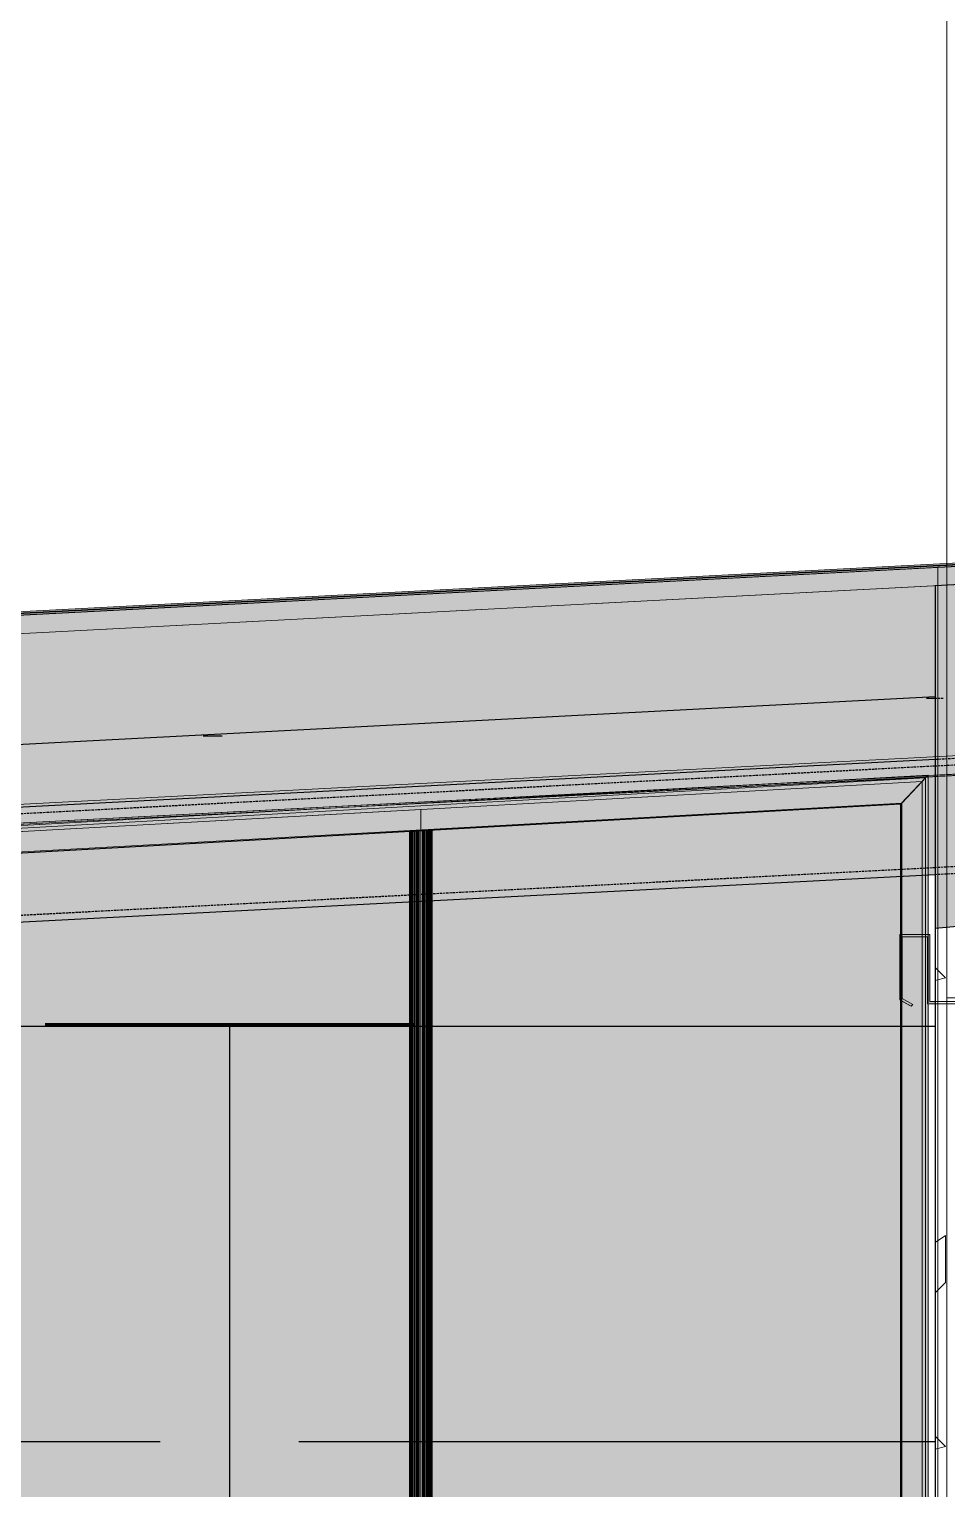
# Model space of a CAD drawing. Header units: millimetres. Extents: x 632 to 645312, y -3890 to 22200.
# Drawn here: x 600173 to 602163, y 14641 to 17806 of the extents above; entities that cross this region are included whole.
import ezdxf

# ---------------------------------------------------------------- set-up
doc = ezdxf.new("R2010")
doc.units = ezdxf.units.MM
doc.linetypes.add('Dash', pattern=[7, 5, -2])
for name, color, linetype, lineweight in [('A-200-H_WALL', 111, 'Continuous', 13), ('A-200-M_WALL_EXT', 113, 'Continuous', 13), ('A-200-M_WALL_PAT', 111, 'Continuous', 13), ('A-214-M_CURT_WALL', 52, 'Continuous', 13), ('A-215-M_CURT_PANEL', 51, 'Continuous', 13), ('A-270-M_ROOF', 132, 'Continuous', 13), ('S-280-M_STRUCT_FRAME', 12, 'Continuous', 13), ('Z-030-M_GRID', 191, 'Continuous', 13), ('Z-060-M_DETAIL', 92, 'Continuous', 25)]:
    doc.layers.add(name, color=color, linetype=linetype, lineweight=lineweight)

# ---------------------------------------------------------------- blocks, each defined once
blk = doc.blocks.new('Roof Gutters3 - Roof Gutters-1885272-S6_501-SECTION C1')
at = {"layer": 'A-270-M_ROOF', "lineweight": 5, "transparency": 33554432}
for points in [[(4306891.2, 16340.9), (4327368.8, 17410), (4327368.6, 17414.3), (4306890.9, 16345.2)], [(4306891.4, 16337), (4327369, 17406.1), (4327368.8, 17411.3), (4306891.1, 16342.2)], [(4306913, 15922.9), (4312657.3, 16222.8), (4312657.3, 16598.9), (4327371.1, 17367.1), (4327368.8, 17410), (4306891.2, 16340.9), (4306901.1, 16151.6)]]:
    blk.add_hatch(color=253, dxfattribs=at).paths.add_polyline_path(points)
at = {"layer": 'A-270-M_ROOF', "color": 53, "lineweight": 5}
for p, q in [((4327041.1, 17397.2), (4306890.9, 16345.2)), ((4327041.2, 17394.2), (4306891.1, 16342.2)), ((4327071.1, 17394.5), (4306891.2, 16340.9)), ((4327071.3, 17391.5), (4306891.3, 16338)), ((4327039.7, 17388.9), (4312662.6, 16638.3)), ((4327038.7, 17388.8), (4312662.6, 16638.3)), ((4312662.6, 16638.3), (4306891.4, 16337)), ((4312662.6, 16638.3), (4306891.4, 16337)), ((4319877.9, 16565.3), (4306914.8, 15888.5)), ((4319794.5, 16558), (4306914.9, 15885.5)), ((4312663.4, 16188.3), (4318457.8, 16490.9)), ((4318372.7, 16483.4), (4312663.4, 16185.3)), ((4312641.9, 16184.2), (4311541.9, 16126.8)), ((4312259, 16167.2), (4312640.6, 16187.1)), ((4312641.9, 16187.2), (4312662.6, 16188.3)), ((4312662.6, 16185.3), (4312641.9, 16184.2)), ((4307924.8, 15940.9), (4312259, 16167.2)), ((4311386, 16118.6), (4307924.8, 15937.9)), ((4311541.9, 16126.8), (4311386, 16118.6))]:
    blk.add_line(p, q, dxfattribs=at)
blk = doc.blocks.new('Rectangular Mullion - Frame_Framed Facade_Danpal_DPANMF BT1-3271043-S6_501-SECTION C1')
at = {"layer": 'A-214-M_CURT_WALL', "lineweight": 5, "transparency": 33554432}
for points in [[(4312628.6, 11656.1), (4312628.6, 15970.9), (4312581.9, 15968.5), (4312581.9, 11700.4)], [(4312636.4, 11648.7), (4312636.4, 15971.4), (4312583, 15968.6), (4312583, 11699.4)], [(4312641.9, 11643.5), (4312641.9, 15971.6), (4312636.4, 15971.4), (4312636.4, 11648.7)]]:
    blk.add_hatch(color=10, dxfattribs=at).paths.add_polyline_path(points)
at = {"layer": 'A-214-M_CURT_WALL', "color": 53, "lineweight": 5}
for p, q in [((4312583, 16126.3), (4312628.6, 16174.5)), ((4312628.6, 16174.5), (4312583, 16126.3)), ((4312628.6, 16174.5), (4312583, 16126.3)), ((4312584.5, 16127.8), (4312628.6, 16174.5)), ((4312628.6, 16174.5), (4312636.4, 16182.7)), ((4312636.4, 16182.7), (4312628.6, 16174.5)), ((4312628.6, 15842.4), (4312628.6, 16174.5)), ((4312628.6, 15842.4), (4312628.6, 16174.5)), ((4312636.4, 16182.7), (4312636.4, 15842.4)), ((4312636.4, 15842.4), (4312636.4, 16182.7)), ((4312641.9, 16188.5), (4312637.9, 16184.3)), ((4312637.9, 16184.3), (4312641.9, 16188.5)), ((4312641.9, 16184.5), (4312641.9, 16188.5)), ((4312641.9, 16184.5), (4312641.9, 16188.5)), ((4312641.9, 15842.2), (4312641.9, 16184.5)), ((4312641.9, 15842.2), (4312641.9, 16184.5)), ((4312581.9, 15842.4), (4312581.9, 16125.1)), ((4312581.9, 15842.4), (4312581.9, 16125.1)), ((4312583, 16126.3), (4312584.5, 16127.8)), ((4312583, 15842.4), (4312583, 16126.3)), ((4312583, 15842.4), (4312583, 16126.3)), ((4312584.5, 15842.4), (4312584.5, 16127.8)), ((4312584.5, 15842.4), (4312584.5, 16127.8)), ((4312581.9, 15702.4), (4312581.9, 15840.7)), ((4312581.9, 15702.4), (4312581.9, 15840.7)), ((4312583, 15699.7), (4312583, 15842.4)), ((4312583, 15699.7), (4312583, 15842.4)), ((4312584.5, 15698.9), (4312584.5, 15842.4)), ((4312584.5, 15698.9), (4312584.5, 15842.4)), ((4312628.6, 15837.4), (4312628.6, 15841.1)), ((4312628.6, 15837.4), (4312628.6, 15841.1)), ((4312628.6, 11656.1), (4312628.6, 15837.4)), ((4312628.6, 11656.1), (4312628.6, 15837.4)), ((4312636.4, 15841.7), (4312636.4, 15837.4)), ((4312636.4, 15837.4), (4312636.4, 15841.7)), ((4312636.4, 15837.4), (4312636.4, 11648.7)), ((4312636.4, 11648.7), (4312636.4, 15837.4)), ((4312641.9, 15694.2), (4312641.9, 15842.2)), ((4312641.9, 15694.2), (4312641.9, 15842.2)), ((4312581.9, 11700.4), (4312581.9, 15700.4)), ((4312581.9, 11700.4), (4312581.9, 15700.4)), ((4312583, 11699.4), (4312583, 15699.7)), ((4312583, 11699.4), (4312583, 15699.7)), ((4312584.5, 11698), (4312584.5, 15698.9)), ((4312584.5, 11698), (4312584.5, 15698.9)), ((4312641.9, 11643.5), (4312641.9, 15692.5)), ((4312641.9, 11643.5), (4312641.9, 15692.5))]:
    blk.add_line(p, q, dxfattribs=at)
blk = doc.blocks.new('Rectangular Mullion - Mullion_FramedFacade_Danpal_DPAEC50-3271028-S6_501-SECTION C1')
at = {"layer": 'A-214-M_CURT_WALL', "lineweight": 5, "transparency": 33554432}
for points in [[(4311518.6, 11645.3), (4311523.7, 11645.6), (4311523.7, 15913.3), (4311518.6, 15913), (4311518.6, 11756.2)], [(4311521.6, 11645.5), (4311527.9, 11645.8), (4311527.9, 15913.5), (4311521.6, 15913.1), (4311521.6, 11756.2)], [(4311529.7, 11645.9), (4311533.3, 11646.1), (4311533.3, 15913.8), (4311529.7, 15913.6), (4311529.7, 11756.2)], [(4311532.4, 11646), (4311538.4, 11646.3), (4311538.4, 15914), (4311532.4, 15913.7), (4311532.4, 11756.2)], [(4311538.4, 11646.3), (4311545.4, 11646.7), (4311545.3, 15914.4), (4311538.4, 15914), (4311538.4, 11756.2)], [(4311545.4, 11646.7), (4311551.4, 11647), (4311549.7, 15914.6), (4311545.4, 15914.4), (4311545.4, 11756.2)], [(4311550.5, 11647), (4311554.1, 11647.1), (4311554.1, 15914.8), (4311550.5, 15914.7), (4311550.5, 11756.2)], [(4311556, 11647.2), (4311562.2, 11647.6), (4311562.2, 15915.3), (4311556, 15914.9), (4311556, 11756.2)], [(4311560.1, 11647.4), (4311565.2, 11647.7), (4311565.2, 15915.4), (4311560.1, 15915.2), (4311560.1, 11756.2)]]:
    blk.add_hatch(color=10, dxfattribs=at).paths.add_polyline_path(points)
at = {"layer": 'A-214-M_CURT_WALL', "color": 53, "lineweight": 5}
for p, q in [((4311517.6, 16065.9), (4311517.6, 11645.2)), ((4311517.6, 11645.2), (4311517.6, 16065.9)), ((4311517.6, 16065.9), (4311517.6, 11645.2)), ((4311523.7, 16066.2), (4311518.6, 16065.9)), ((4311518.6, 16065.9), (4311518.6, 11645.3)), ((4311521.6, 16066.1), (4311520.1, 16066)), ((4311520.1, 16066), (4311520.1, 11645.4)), ((4311520.1, 16066), (4311520.1, 11645.4)), ((4311521.2, 16066.1), (4311523.7, 16066.2)), ((4311521.2, 16066.1), (4311521.2, 11645.4)), ((4311521.6, 16066.1), (4311521.6, 11645.5)), ((4311521.6, 16066.1), (4311521.6, 11645.5)), ((4311523.7, 16066.2), (4311527.9, 16066.4)), ((4311527.9, 16066.4), (4311523.7, 16066.2)), ((4311523.7, 16066.2), (4311523.7, 11645.6)), ((4311525.1, 16066.3), (4311525.1, 11645.6)), ((4311525.4, 11645.6), (4311525.4, 16066.3)), ((4311527.9, 16066.4), (4311527.9, 11645.8)), ((4311528.6, 16066.5), (4311528.6, 11645.8)), ((4311529.7, 16066.5), (4311532.4, 16066.7)), ((4311533.3, 16066.7), (4311529.7, 16066.5)), ((4311529.7, 16066.5), (4311529.7, 11645.9)), ((4311534.1, 16066.8), (4311532.4, 16066.7)), ((4311532.4, 16066.7), (4311532.4, 11646)), ((4311533.3, 16066.7), (4311533.3, 11646.1)), ((4311533.6, 16066.8), (4311535.8, 16066.9)), ((4311535.8, 16066.9), (4311533.6, 16066.8)), ((4311533.6, 16066.8), (4311533.6, 11646.1)), ((4311533.6, 16066.8), (4311533.6, 11646.1)), ((4311536.1, 16066.9), (4311534.1, 16066.8)), ((4311534.1, 16066.8), (4311534.1, 11646.1)), ((4311535.8, 16066.9), (4311535.8, 11646.2)), ((4311536.1, 16066.9), (4311536.1, 11646.2)), ((4311538.4, 16067), (4311545.2, 16067.4)), ((4311545.2, 16067.4), (4311538.4, 16067)), ((4311538.4, 16067), (4311538.4, 11646.3)), ((4311545.4, 16067.4), (4311545.2, 16067.4)), ((4311545.4, 16067.4), (4311545.4, 11646.7)), ((4311549.7, 16067.7), (4311547.7, 16067.5)), ((4311547.7, 16067.5), (4311547.7, 11646.8)), ((4311550.2, 16067.7), (4311548.1, 16067.6)), ((4311548.1, 16067.6), (4311550.2, 16067.7)), ((4311548.1, 16067.6), (4311548.1, 11646.8)), ((4311549.7, 16067.7), (4311549.7, 11646.9)), ((4311551.4, 16067.7), (4311549.7, 16067.7)), ((4311550.2, 16067.7), (4311550.2, 11646.9)), ((4311550.2, 16067.7), (4311550.2, 11646.9)), ((4311554.1, 16067.9), (4311550.5, 16067.7)), ((4311550.5, 16067.7), (4311550.5, 11647)), ((4311551.4, 16067.7), (4311554.1, 16067.9)), ((4311551.4, 16067.7), (4311551.4, 11647)), ((4311554.1, 16067.9), (4311554.1, 11647.1)), ((4311555.2, 16068), (4311555.2, 11647.2)), ((4311556, 16068), (4311560.1, 16068.2)), ((4311560.1, 16068.2), (4311556, 16068)), ((4311556, 16068), (4311556, 11647.2)), ((4311558.4, 16068.1), (4311558.4, 11647.4)), ((4311558.7, 16068.2), (4311558.7, 11647.4)), ((4311565.2, 16068.5), (4311560.1, 16068.2)), ((4311560.1, 16068.2), (4311562.6, 16068.4)), ((4311560.1, 16068.2), (4311560.1, 11647.4)), ((4311563.7, 16068.4), (4311562.2, 16068.4)), ((4311562.2, 16068.4), (4311562.2, 11647.6)), ((4311562.2, 16068.4), (4311562.2, 11647.6)), ((4311562.6, 16068.4), (4311562.6, 11647.6)), ((4311563.7, 16068.4), (4311563.7, 11647.6)), ((4311563.7, 16068.4), (4311563.7, 11647.6)), ((4311565.2, 16068.5), (4311565.2, 11647.7)), ((4311566.2, 11647.8), (4311566.2, 16068.6)), ((4311566.2, 16068.6), (4311566.2, 11647.8)), ((4311566.2, 16068.6), (4311566.2, 11647.8))]:
    blk.add_line(p, q, dxfattribs=at)
at = {"layer": 'A-214-M_CURT_WALL', "color": 53, "lineweight": 5, "flags": 128}
for points in [[(4311518.6, 16065.9), (4311517.9, 16065.9), (4311517.6, 16065.9)], [(4311520.1, 16066), (4311520.4, 16066), (4311521.2, 16066.1)], [(4311528.6, 16066.5), (4311528.2, 16066.5), (4311527.9, 16066.4)], [(4311529.7, 16066.5), (4311529, 16066.5), (4311528.6, 16066.5)], [(4311532.4, 16066.7), (4311532.8, 16066.7), (4311533.6, 16066.8)], [(4311534.1, 16066.8), (4311533.8, 16066.8), (4311533.3, 16066.7)], [(4311550.5, 16067.7), (4311550, 16067.7), (4311549.7, 16067.7)], [(4311550.2, 16067.7), (4311551, 16067.7), (4311551.4, 16067.7)], [(4311555.2, 16068), (4311554.8, 16067.9), (4311554.1, 16067.9)], [(4311556, 16068), (4311555.6, 16068), (4311555.2, 16068)], [(4311562.6, 16068.4), (4311563.4, 16068.4), (4311563.7, 16068.4)], [(4311566.2, 16068.6), (4311565.9, 16068.6), (4311565.2, 16068.5)]]:
    blk.add_lwpolyline(points, dxfattribs=at)
at = {"layer": 'A-214-M_CURT_WALL', "color": 53, "lineweight": 5}
for points, knots in [([(4311525.4, 16066.3), (4311525.4, 16066.3), (4311525.4, 16066.3), (4311525.4, 16066.3), (4311525.4, 16066.3), (4311525.3, 16066.3), (4311525.2, 16066.3), (4311525, 16066.3), (4311524.9, 16066.3), (4311524.7, 16066.3), (4311524.6, 16066.3), (4311524.5, 16066.3), (4311524.3, 16066.2), (4311524.2, 16066.2), (4311524, 16066.2), (4311523.8, 16066.2), (4311523.7, 16066.2)], [-0.78125, -0.78125, -0.78125, -0.78125, -0.734375, -0.6875, -0.625, -0.5625, -0.5, -0.4375, -0.375, -0.3125, -0.2578125, -0.21875, -0.15625, -0.109375, -0.0625, 0, 0, 0, 0]), ([(4311525.1, 16066.3), (4311525.2, 16066.3), (4311525.3, 16066.3), (4311525.4, 16066.3), (4311525.5, 16066.3), (4311525.4, 16066.3), (4311525.4, 16066.3)], [-1, -1, -1, -1, -0.9375, -0.890625, -0.84375, -0.78125, -0.78125, -0.78125, -0.78125]), ([(4311560.1, 16068.2), (4311560, 16068.2), (4311559.9, 16068.2), (4311559.6, 16068.2), (4311559.4, 16068.2), (4311559.2, 16068.2), (4311559.1, 16068.2), (4311558.8, 16068.2), (4311558.7, 16068.2), (4311558.5, 16068.1), (4311558.4, 16068.1), (4311558.4, 16068.1), (4311558.4, 16068.1), (4311558.4, 16068.1)], [-1, -1, -1, -1, -0.9375, -0.875, -0.8125, -0.75, -0.6875, -0.625, -0.5, -0.4375, -0.375, -0.3125, -0.25, -0.25, -0.25, -0.25]), ([(4311558.4, 16068.1), (4311558.4, 16068.1), (4311558.4, 16068.1), (4311558.5, 16068.1), (4311558.6, 16068.2), (4311558.7, 16068.2)], [-0.25, -0.25, -0.25, -0.25, -0.1875, -0.125, 0, 0, 0, 0])]:
    blk.add_open_spline(points, degree=3, knots=knots, dxfattribs=at)
blk = doc.blocks.new('Rectangular Mullion - Frame_Framed Facade_Danpal_DPANMF BT2-3271032-S6_501-SECTION C1')
at = {"layer": 'A-214-M_CURT_WALL', "color": 53, "lineweight": 5}
for p, q in [((4312641.9, 16188.5), (4311541.9, 16127.3)), ((4312641.9, 16188.5), (4311541.9, 16127.3)), ((4311542.2, 16121.8), (4312636.4, 16182.7)), ((4312636.4, 16182.7), (4311542.2, 16121.8)), ((4312628.6, 16174.5), (4311542.7, 16114)), ((4312628.6, 16174.5), (4311542.7, 16114)), ((4312583, 16126.3), (4312636.4, 16182.7)), ((4312628.6, 16174.5), (4312583, 16126.3)), ((4312583, 16126.3), (4312628.6, 16174.5)), ((4312628.6, 16174.5), (4312584.5, 16127.8)), ((4312636.4, 16182.7), (4312628.6, 16174.5)), ((4312637.9, 16184.3), (4312641.9, 16188.5)), ((4312641.9, 16188.5), (4312637.9, 16184.3)), ((4312584.5, 16127.8), (4311545.1, 16070)), ((4312584.5, 16127.8), (4311545.1, 16070)), ((4312583, 16126.3), (4311545.2, 16068.5)), ((4312583, 16126.3), (4311545.2, 16068.5)), ((4312581.9, 16125.1), (4311545.2, 16067.4)), ((4312581.9, 16125.1), (4311565.9, 16068.6)), ((4312584.5, 16127.8), (4312583, 16126.3)), ((4311554.1, 16067.9), (4311551.4, 16067.8)), ((4311560.1, 16068.2), (4311556, 16068))]:
    blk.add_line(p, q, dxfattribs=at)
blk = doc.blocks.new('Rectangular Mullion - Frame_Framed Facade_Danpal_DPANMF BT2-3247046-S6_501-SECTION C1')
at = {"layer": 'A-214-M_CURT_WALL', "color": 53, "lineweight": 5}
for p, q in [((4311461.9, 16122.9), (4310501.9, 16069.4)), ((4311396.6, 16119.2), (4310501.9, 16069.4)), ((4310502.2, 16063.9), (4311542.2, 16121.8)), ((4311542.2, 16121.8), (4310502.2, 16063.9)), ((4311541.9, 16114), (4310502.7, 16056.2)), ((4311542.6, 16114), (4310502.7, 16056.2)), ((4311541.9, 16127.3), (4311396.6, 16119.2)), ((4311541.9, 16127.3), (4311461.9, 16122.9)), ((4311545.1, 16070), (4310505.1, 16012.1)), ((4311545.1, 16070), (4310505.1, 16012.1)), ((4311545.2, 16068.5), (4310505.2, 16010.6)), ((4311545.2, 16068.5), (4310505.2, 16010.6)), ((4311545.2, 16067.4), (4310505.2, 16009.5)), ((4311517.9, 16065.9), (4310525.9, 16010.7)), ((4311527.9, 16066.4), (4311523.7, 16066.2)), ((4311532.4, 16066.7), (4311529.7, 16066.5)), ((4311545.2, 16067.4), (4311538.4, 16067)), ((4310514.1, 16010), (4310511.4, 16009.9)), ((4310520.1, 16010.4), (4310516, 16010.1))]:
    blk.add_line(p, q, dxfattribs=at)
blk = doc.blocks.new('System Panel - Danpalon - Multicell - 16mm thk - Light grey-3271044-S6_501-SECTION C1')
at = {"layer": 'A-215-M_CURT_PANEL', "lineweight": 5, "transparency": 33554432}
blk.add_hatch(color=9, dxfattribs=at).paths.add_polyline_path([(4311541.9, 11599.7), (4312628.6, 11656.1), (4312628.6, 15970.9), (4311541.9, 15914.2), (4311541.9, 11640.5)])
at = {"layer": 'A-215-M_CURT_PANEL', "color": 53, "lineweight": 5}
for p, q in [((4311542.7, 16114), (4312628.6, 16174.5)), ((4312628.6, 16174.5), (4311542.7, 16114)), ((4312628.6, 16174.5), (4312628.6, 15842.4)), ((4312628.6, 15842.4), (4312628.6, 16174.5)), ((4311541.9, 16068.3), (4311541.9, 16114)), ((4311541.9, 16114), (4311541.9, 16068.3)), ((4311541.9, 11645.4), (4311541.9, 16068.3)), ((4311541.9, 16068.3), (4311541.9, 11599.7)), ((4312628.6, 15841.1), (4312628.6, 15837.4)), ((4312628.6, 15837.4), (4312628.6, 15841.1)), ((4312628.6, 15837.4), (4312628.6, 11656.1)), ((4312628.6, 11656.1), (4312628.6, 15837.4))]:
    blk.add_line(p, q, dxfattribs=at)
blk = doc.blocks.new('System Panel - Danpalon - Multicell - 16mm thk - Light grey-3271045-S6_501-SECTION C1')
at = {"layer": 'A-215-M_CURT_PANEL', "lineweight": 5, "transparency": 33554432}
h = blk.add_hatch(color=9, dxfattribs=at)
h.paths.add_polyline_path([(4310501.9, 11545.8), (4311541.9, 11599.7), (4311541.9, 15914.2), (4310501.9, 15859.9), (4310501.9, 11640.5)])
h.paths.add_polyline_path([(4311127, 14593.7), (4311088.2, 14598.8), (4311052, 14613.8), (4311021, 14637.6), (4310997.1, 14668.7), (4310982.2, 14704.9), (4310977, 14743.7), (4310982.2, 14782.5), (4310997.1, 14818.7), (4311021, 14849.8), (4311052, 14873.6), (4311088.2, 14888.6), (4311127, 14893.7), (4311165.9, 14888.6), (4311202, 14873.6), (4311233.1, 14849.8), (4311256.9, 14818.7), (4311271.9, 14782.5), (4311277, 14743.7), (4311271.9, 14704.9), (4311256.9, 14668.7), (4311233.1, 14637.6), (4311202, 14613.8), (4311165.9, 14598.8)])
at = {"layer": 'A-215-M_CURT_PANEL', "color": 53, "lineweight": 5}
for p, q in [((4310502.7, 16056.2), (4311541.9, 16114)), ((4311541.9, 16114), (4310502.7, 16056.2)), ((4311541.9, 16114), (4311541.9, 16068.3)), ((4311541.9, 16068.3), (4311541.9, 16114)), ((4311541.9, 16068.3), (4311541.9, 11645.4)), ((4311541.9, 11599.7), (4311541.9, 16068.3))]:
    blk.add_line(p, q, dxfattribs=at)
blk = doc.blocks.new('25021-APA-ZZ-ZZ-M3-AR-000001_V3_rvt-8-S6_501-SECTION C1')
at = {"layer": 'A-200-M_WALL_EXT', "transparency": 33554432}
blk.add_hatch(color=10, dxfattribs=at).paths.add_polyline_path([(4350894.9, 16014.7), (4350894.9, 16070.8), (4332581, 17679.2), (4312662.6, 16639.3), (4312663.4, 16599.2), (4332682.3, 17644.4), (4332682.3, 17608.1), (4350893.6, 16014.8)])
at = {"layer": 'A-270-M_ROOF', "lineweight": 5, "transparency": 33554432}
for color, points in [(9, [(4306891.3, 16338), (4327368.8, 17407.1), (4327318.3, 17407.1), (4306840.7, 16338)]), (9, [(4306891.3, 16297.9), (4327369, 17367), (4327369, 17407.1), (4306891.3, 16338)]), (10, [(4306891.3, 16297.9), (4327368.8, 17367), (4327318.3, 17367), (4306840.7, 16297.9)]), (254, [(4306891.3, 15927.4), (4312657.3, 16228.4), (4312657.3, 16598.9), (4306891.3, 16297.9), (4306891.3, 16151.6)]), (253, [(4312585.5, 15704.3), (4312585.5, 15837.4), (4312585.2, 15837.4), (4312585.2, 15704.3)]), (253, [(4312645.5, 15697.4), (4312645.5, 15842.4), (4312645.2, 15842.4), (4312645.2, 15697.4)])]:
    blk.add_hatch(color=color, dxfattribs=at).paths.add_polyline_path(points)
at = {"layer": 'A-270-M_ROOF', "transparency": 33554432}
blk.add_hatch(color=253, dxfattribs=at).paths.add_polyline_path([(4312605, 15687), (4312608.7, 15690.7), (4312585.2, 15704.3), (4312585.2, 15837.4), (4312640.2, 15837.4), (4312640.2, 15692.4), (4312657.3, 15692.8), (4312657.3, 15697.4), (4312645.2, 15697.4), (4312645.2, 15842.4), (4312580.2, 15842.4), (4312580.2, 15701.4), (4312601.7, 15688.9)])
at = {"layer": 'A-200-M_WALL_EXT', "color": 53, "lineweight": 5}
for p, q in [((4327060.9, 17391), (4312662.6, 16639.3)), ((4312662.6, 16639.3), (4327036.7, 17389.7)), ((4312662.6, 16639.3), (4312662.6, 16228.7)), ((4312662.6, 16228.7), (4312662.6, 16638.3)), ((4312662.6, 16228.7), (4312662.6, 16185.6)), ((4312662.6, 16185.6), (4312662.6, 16228.7)), ((4312662.6, 16185.6), (4312662.6, 15697.4)), ((4312662.6, 15697.4), (4312662.6, 16185.6)), ((4312682.3, 15705.5), (4312682.3, 15697.4)), ((4312885.4, 15705.5), (4312682.3, 15705.5)), ((4312662.6, 15697.4), (4312662.6, 15692.9)), ((4312662.6, 15692.9), (4312662.6, 15697.4)), ((4312662.6, 15692.9), (4312662.6, 11433.7)), ((4312662.6, 11433.7), (4312662.6, 15692.9)), ((4312682.3, 15697.4), (4312682.3, 15693.3)), ((4312682.3, 15692.4), (4312682.3, 11430.1))]:
    blk.add_line(p, q, dxfattribs=at)
at = {"layer": 'A-270-M_ROOF', "color": 53, "lineweight": 5}
for p, q in [((4306891.3, 16338), (4327071.3, 17391.5)), ((4306893.4, 16298), (4327073.3, 17351.6)), ((4327073.3, 17351.6), (4306893.4, 16298)), ((4321014.3, 16664.7), (4306912.7, 15928.5)), ((4312580.2, 15842.4), (4312580.2, 15701.4)), ((4312645.2, 15842.4), (4312580.2, 15842.4)), ((4312580.2, 15842.4), (4312580.5, 15842.4)), ((4312580.5, 15701.6), (4312580.5, 15842.1)), ((4312583, 15842.4), (4312628.6, 15842.4)), ((4312585.2, 15704.3), (4312585.2, 15837.4)), ((4312585.2, 15837.4), (4312640.2, 15837.4)), ((4312585.2, 15837.4), (4312585.5, 15837.4)), ((4312628.6, 15837.4), (4312585.5, 15837.4)), ((4312585.5, 15837.4), (4312585.5, 15704.3)), ((4312628.6, 15842.4), (4312641.9, 15842.4)), ((4312640.2, 15837.4), (4312628.6, 15837.4)), ((4312640.2, 15837.4), (4312640.2, 15692.4)), ((4312640.2, 15837.4), (4312640.5, 15837.4)), ((4312640.5, 15692.8), (4312640.5, 15837.4)), ((4312641.9, 15842.4), (4312645.2, 15842.4)), ((4312645.2, 15697.4), (4312645.2, 15842.4)), ((4312645.2, 15842.4), (4312645.5, 15842.4)), ((4312645.5, 15842.4), (4312645.5, 15697.4)), ((4312580.2, 15701.4), (4312605, 15687)), ((4312580.5, 15701.4), (4312580.2, 15701.4)), ((4312602.1, 15688.9), (4312583, 15699.9)), ((4312608.7, 15690.7), (4312585.2, 15704.3)), ((4312585.2, 15704.3), (4312585.5, 15704.3)), ((4312585.5, 15704.3), (4312609, 15690.7)), ((4312605, 15687), (4312608.7, 15690.7)), ((4312605, 15687), (4312605.3, 15687)), ((4312609, 15690.7), (4312605.3, 15687)), ((4312608.7, 15690.7), (4312609, 15690.7)), ((4312640.2, 15692.4), (4312890.2, 15692.4)), ((4312640.2, 15692.4), (4312640.5, 15692.4)), ((4312662.6, 15692.4), (4312641.9, 15692.4)), ((4312885.2, 15697.4), (4312645.2, 15697.4)), ((4312645.2, 15697.4), (4312645.5, 15697.4)), ((4312645.5, 15697.4), (4312662.6, 15697.4)), ((4312664.2, 15697.4), (4312681, 15697.4)), ((4312681.1, 15692.4), (4312664.2, 15692.4)), ((4312682.3, 15697.4), (4312885.2, 15697.4))]:
    blk.add_line(p, q, dxfattribs=at)
at = {"layer": 'A-214-M_CURT_WALL', "color": 53, "lineweight": 5}
for name in ['Rectangular Mullion - Frame_Framed Facade_Danpal_DPANMF BT2-3271032-S6_501-SECTION C1', 'Rectangular Mullion - Frame_Framed Facade_Danpal_DPANMF BT1-3271043-S6_501-SECTION C1', 'Rectangular Mullion - Frame_Framed Facade_Danpal_DPANMF BT2-3247046-S6_501-SECTION C1', 'Rectangular Mullion - Mullion_FramedFacade_Danpal_DPAEC50-3271028-S6_501-SECTION C1']:
    blk.add_blockref(name, (0, 0), dxfattribs=at)
at = {"layer": 'A-215-M_CURT_PANEL', "color": 53, "lineweight": 5}
for name in ['System Panel - Danpalon - Multicell - 16mm thk - Light grey-3271044-S6_501-SECTION C1', 'System Panel - Danpalon - Multicell - 16mm thk - Light grey-3271045-S6_501-SECTION C1']:
    blk.add_blockref(name, (0, 0), dxfattribs=at)
at = {"layer": 'A-270-M_ROOF', "color": 53, "lineweight": 5}
blk.add_blockref('Roof Gutters3 - Roof Gutters-1885272-S6_501-SECTION C1', (0, 0), dxfattribs=at)
blk = doc.blocks.new('NRP_Framing-Steel-Purlin C - P946 - EC250-24-4049987-S6_501-SECTION C1')
at = {"layer": 'S-280-M_STRUCT_FRAME', "color": 1, "lineweight": 25}
blk.add_line((4312657.3, 16358), (4306885.1, 16056.6), dxfattribs=at)
blk.add_line((4312657.3, 16358), (4306885.1, 16056.6), dxfattribs=at)
blk = doc.blocks.new('NRP_Framing-Steel-Purlin Z - P916 - EZ250-24-4052793-S6_501-SECTION C1')
at = {"layer": 'S-280-M_STRUCT_FRAME', "color": 1, "lineweight": 25}
blk.add_line((4311110.9, 16272.7), (4311070.2, 16272.7), dxfattribs=at)
blk = doc.blocks.new('NRP_Framing-Steel-Purlin Z - G914 - EZ250-15-V91-S6_501-SECTION C1')
at = {"layer": 'S-280-M_STRUCT_FRAME', "color": 150, "lineweight": 25}
for p, q in [((4307827, 14743.7), (4310977, 14743.7)), ((4311277, 14743.7), (4312657, 14743.7))]:
    blk.add_line(p, q, dxfattribs=at)
blk = doc.blocks.new('NRP_Framing-Steel-Purlin Z - G914 - EZ250-15-4088759-S6_501-SECTION C1')
at = {"layer": 'S-280-M_STRUCT_FRAME', "color": 150, "lineweight": 25}
blk.add_line((4307827, 11428.7), (4312657, 11428.7), dxfattribs=at)
blk = doc.blocks.new('NRP_Framing-Steel-PFC - R308 - 250PFC-4012580-S6_501-SECTION C1')
at = {"layer": 'S-280-M_STRUCT_FRAME', "linetype": 'Dash', "lineweight": 25}
h = blk.add_hatch(color=256, dxfattribs=at)
h.paths.add_polyline_path([(4307676.8, 15962.8), (4307826.8, 15962.8), (4307826.8, 15720.2), (4312657.3, 15972.4), (4312657.3, 16222.8), (4307678.5, 15962.8)])
h.paths.add_polyline_path([(4306866.7, 15670.1), (4307676.8, 15712.4), (4307676.8, 15962.8), (4306853.7, 15919.8)])
for p, q in [((4312657.3, 16222.8), (4332666.5, 17267.4)), ((4332667.3, 17252.5), (4312657.3, 16207.8)), ((4331737.3, 16983.6), (4312657.3, 15987.5)), ((4331311.6, 16946.4), (4312657.3, 15972.4)), ((4312657.3, 16207.8), (4307826.8, 15955.6)), ((4312657.3, 15987.5), (4307826.8, 15735.3))]:
    blk.add_line(p, q, dxfattribs=at)
at = {"layer": 'S-280-M_STRUCT_FRAME', "lineweight": 25}
for p, q in [((4306853.7, 15919.8), (4312657.3, 16222.8)), ((4312657.3, 15972.4), (4307826.8, 15720.2))]:
    blk.add_line(p, q, dxfattribs=at)
blk = doc.blocks.new('NRP_Framing-Steel-Purlin Z - P916 - EZ250-24-4116756-S6_501-SECTION C1')
at = {"layer": 'S-280-M_STRUCT_FRAME', "color": 1, "lineweight": 25}
blk.add_line((4312657.3, 16354.6), (4312638.5, 16354.6), dxfattribs=at)
at = {"layer": 'S-280-M_STRUCT_FRAME', "color": 1, "linetype": 'Dash', "lineweight": 25}
blk.add_line((4312674.5, 16354.6), (4312657.3, 16354.6), dxfattribs=at)
blk = doc.blocks.new('NRP_Extent _v2_ - 1-200-4089937-S6_501-SECTION C1')
at = {"layer": 'Z-060-M_DETAIL'}
blk.add_hatch(color=256, dxfattribs=at).paths.add_polyline_path([(4311127, 14593.7), (4311165.9, 14598.8), (4311202, 14613.8), (4311233.1, 14637.6), (4311256.9, 14668.7), (4311271.9, 14704.9), (4311277, 14743.7), (4311271.9, 14782.5), (4311256.9, 14818.7), (4311233.1, 14849.8), (4311202, 14873.6), (4311165.9, 14888.6), (4311127, 14893.7), (4311088.2, 14888.6), (4311052, 14873.6), (4311021, 14849.8), (4310997.1, 14818.7), (4310982.2, 14782.5), (4310977, 14743.7), (4310982.2, 14704.9), (4310997.1, 14668.7), (4311021, 14637.6), (4311052, 14613.8), (4311088.2, 14598.8)])
at = {"layer": 'Z-060-M_DETAIL', "lineweight": 50}
blk.add_line((4310727, 15648.2), (4311527, 15648.2), dxfattribs=at)
at = {"layer": 'Z-060-M_DETAIL'}
blk.add_line((4311127, 15648.2), (4311127, 11123.5), dxfattribs=at)

msp = doc.modelspace()

# ---------------------------------------------------------------- hatches: boundary and pattern name
at = {"layer": 'A-200-H_WALL'}
h = msp.add_hatch(color=256, dxfattribs=at)
h.paths.add_polyline_path([(606113.1, 4900), (608937.5, 4900), (608937.5, 5050), (602512.5, 5050), (602512.5, 4956.1), (602437.5, 4956.1), (602437.5, 5050), (602312.5, 5050), (602312.5, 4900), (602512.5, 4900)])
h.paths.add_polyline_path([(602437.5, 5200), (602437.5, 5377.9), (602504.5, 5377.9), (602504.5, 5472.4), (602512.5, 5472.4), (602512.5, 5200), (608937.5, 5200), (608937.5, 15818.9), (602631.8, 15267.2), (602624, 15356.8), (602611, 15355.7), (602611, 15247.7), (602520.5, 15247.7), (602520.5, 15225.6), (602587.5, 15225.6), (602587.5, 14721.8), (602512.5, 14721.8), (602512.5, 15247.7), (602411, 15247.7), (602411, 15447.7), (602611, 15447.7), (602611, 15431), (602960.5, 15461.6), (602967, 15386.8), (608937.5, 15909.2), (608937.5, 16953.9), (602137.5, 16598.9), (602137.5, 15856.1), (602312.5, 15871.4), (602312.5, 5200)])
h.paths.add_polyline_path([(602482.4, 15253.7), (602512.5, 15253.7), (602512.5, 15282.5), (602520.5, 15282.5), (602520.5, 15253.7), (602605, 15253.7), (602605, 15355.2), (602440.5, 15340.8), (602439.8, 15348.7), (602488.2, 15353), (602482.4, 15419.7), (602605, 15430.5), (602605, 15441.7), (602417, 15441.7), (602417, 15253.7), (602439.8, 15253.7)])
at = {"layer": 'A-200-M_WALL_PAT'}
h = msp.add_hatch(dxfattribs=at)
h.set_pattern_fill('FP_47', color=250, angle=116.565, style=0, pattern_type=2)
h.set_pattern_definition([(296.565, (615672.13, 152.4), (5e-05, 1016), [113.59, -2158.253]), (33.69, (615722.9, 50.8), (7e-05, 1016), [183.16, -3480.08]), (33.69, (616738.9, 50.8), (7e-05, 1016), [183.16, -3480.08]), (33.69, (617754.9, 50.8), (7e-05, 1016), [183.16, -3480.08]), (116.565, (615875.33, 152.4), (5e-05, 1016), [113.59, -2158.253]), (213.69, (615824.5, 254), (7e-05, 1016), [183.16, -3480.08]), (213.69, (616840.5, 254), (7e-05, 1016), [183.16, -3480.08]), (213.69, (617856.5, 254), (7e-05, 1016), [183.16, -3480.08]), (26.565, (616078.5, 152.4), (5e-05, 1016), [227.185, -2044.66]), (26.565, (617094.5, 152.4), (5e-05, 1016), [227.185, -2044.66]), (270, (616281.7, 254), (1016, 0.0009), [101.6, -914.4]), (225, (616281.7, 152.4), (-0.002, 1016), [143.684, -1293.157]), (135, (616180.1, 50.8), (-0.0009, 1016), [143.684, -1293.157]), (288.435, (615875.33, 457.2), (-0.002, 1015.9997), [160.644, -3052.23]), (18.435, (615926.1, 304.8), (-0.002, 1016), [160.64, -3052.23]), (18.435, (616942.1, 304.8), (-0.002, 1016), [160.64, -3052.23]), (18.435, (617958.1, 304.8), (-0.002, 1016), [160.64, -3052.23]), (135, (616078.5, 355.6), (-0.0009, 1016), [143.684, -1293.157]), (180, (615976.9, 457.2), (0.0009, -1016), [101.6, -914.4]), (251.565, (615621.33, 711.2), (0.0004, 1015.9997), [160.644, -3052.23]), (315, (615570.5, 558.8), (-0.0009, 1016), [143.684, -1293.157]), (71.565, (615672.13, 457.2), (0.0004, 1015.9997), [160.644, -3052.23]), (135, (615722.9, 609.6), (-0.0009, 1016), [143.684, -1293.157]), (225, (616027.7, 711.2), (-0.002, 1016), [143.684, -1293.157]), (123.69, (615926.13, 609.6), (7e-05, 1016), [183.16, -3480.08]), (123.69, (616942.13, 609.6), (7e-05, 1016), [183.16, -3480.08]), (26.565, (615824.5, 762), (5e-05, 1016), [113.59, -2158.25]), (26.565, (616840.5, 762), (5e-05, 1016), [113.59, -2158.25]), (315, (615926.1, 812.8), (-0.0009, 1016), [143.684, -1293.157]), (213.69, (616383.3, 965.2), (7e-05, 1016), [183.16, -3480.08]), (213.69, (617399.3, 965.2), (7e-05, 1016), [183.16, -3480.08]), (213.69, (618415.3, 965.2), (7e-05, 1016), [183.16, -3480.08]), (296.565, (616230.93, 863.6), (5e-05, 1016), [113.59, -2158.253]), (45, (616281.7, 762), (-0.0009, 1016), [143.684, -1293.157]), (90, (616383.3, 863.6), (-1016, -0.0009), [101.6, -914.4]), (213.69, (615926.1, 1016), (7e-05, 1016), [183.16, -3480.08]), (213.69, (616942.1, 1016), (7e-05, 1016), [183.16, -3480.08]), (213.69, (617958.1, 1016), (7e-05, 1016), [183.16, -3480.08]), (315, (615773.7, 914.4), (-0.0009, 1016), [71.84, -1365]), (26.565, (615824.5, 863.6), (5e-05, 1016), [113.59, -2158.25]), (26.565, (616840.5, 863.6), (5e-05, 1016), [113.59, -2158.25]), (90, (615926.1, 914.4), (-1016, -0.0009), [101.6, -914.4]), (333.435, (615519.7, 965.2), (-0.002, 1016), [113.59, -2158.25]), (333.435, (616535.7, 965.2), (-0.002, 1016), [113.59, -2158.25]), (243.435, (615621.33, 914.4), (-0.002, 1016), [113.59, -2158.253]), (161.565, (615570.5, 812.8), (0.0004, 1016), [160.64, -3052.23]), (161.565, (616586.5, 812.8), (0.0004, 1016), [160.64, -3052.23]), (161.565, (617602.5, 812.8), (0.0004, 1016), [160.64, -3052.23]), (45, (615418.1, 863.6), (-0.0009, 1016), [143.684, -1293.157]), (26.565, (615468.9, 0.0002), (5e-05, 1016), [113.59, -2158.25]), (26.565, (616484.9, 0.0001), (5e-05, 1016), [113.59, -2158.25]), (116.565, (615570.53, 50.8), (5e-05, 1016), [113.59, -2158.253]), (206.565, (615519.7, 152.4), (5e-05, 1016), [113.59, -2158.25]), (206.565, (616535.7, 152.4), (5e-05, 1016), [113.59, -2158.25]), (296.565, (615418.13, 101.6), (5e-05, 1016), [113.59, -2158.253]), (14.036, (616180.1, 457.2), (0.003, 1016), [209.45, -3979.62]), (14.036, (617196.1, 457.2), (0.003, 1016), [209.45, -3979.62]), (14.036, (618212.1, 457.2), (0.003, 1016), [209.45, -3979.62]), (14.036, (619228.1, 457.2), (0.003, 1016), [209.45, -3979.62]), (135, (616383.3, 508), (-0.0009, 1016), [143.684, -1293.157]), (198.435, (616281.7, 609.6), (-0.002, 1016), [160.64, -3052.23]), (198.435, (617297.7, 609.6), (-0.002, 1016), [160.64, -3052.23]), (198.435, (618313.7, 609.6), (-0.002, 1016), [160.64, -3052.23]), (296.565, (616129.33, 558.8), (5e-05, 1016), [113.59, -2158.253]), (333.435, (615468.9, 304.8), (-0.002, 1016), [113.59, -2158.25]), (333.435, (616484.9, 304.8), (-0.002, 1016), [113.59, -2158.25]), (45, (615570.5, 254), (-0.0009, 1016), [71.84, -1365]), (116.565, (615621.33, 304.8), (5e-05, 1016), [113.59, -2158.253]), (225, (615570.5, 406.4), (-0.002, 1016), [143.684, -1293.157])])
h.paths.add_polyline_path([(602312.5, 4900), (602312.5, 15871.4), (602137.5, 15856.1), (602137.5, 4900)])

# ---------------------------------------------------------------- linework, layer by layer
at = {"layer": 'A-200-M_WALL_EXT', "lineweight": 25}
for p, q in [((622162.5, 17644.4), (602137.5, 16598.9)), ((602137.5, 16598.9), (602137.5, 15856.1)), ((602312.5, 15871.4), (602137.5, 15856.1)), ((602137.5, 15856.1), (602137.5, 4900))]:
    msp.add_line(p, q, dxfattribs=at)
at = {"layer": 'Z-030-M_GRID'}
msp.add_line((602162.5, 3882), (602162.5, 20200), dxfattribs=at)

# ---------------------------------------------------------------- block references
at = {"color": 10, "lineweight": 5}
msp.add_blockref('25021-APA-ZZ-ZZ-M3-AR-000001_V3_rvt-8-S6_501-SECTION C1', (-3710519.8, 0), dxfattribs=at)
at = {"layer": 'S-280-M_STRUCT_FRAME', "linetype": 'Dash', "lineweight": 25}
msp.add_blockref('NRP_Framing-Steel-PFC - R308 - 250PFC-4012580-S6_501-SECTION C1', (-3710519.8, 0), dxfattribs=at)
at = {"layer": 'S-280-M_STRUCT_FRAME', "color": 1, "lineweight": 25}
for name in ['NRP_Framing-Steel-Purlin C - P946 - EC250-24-4049987-S6_501-SECTION C1', 'NRP_Framing-Steel-Purlin Z - P916 - EZ250-24-4116756-S6_501-SECTION C1', 'NRP_Framing-Steel-Purlin Z - P916 - EZ250-24-4052793-S6_501-SECTION C1']:
    msp.add_blockref(name, (-3710519.8, 0), dxfattribs=at)
at = {"layer": 'S-280-M_STRUCT_FRAME', "color": 150, "lineweight": 25}
for name, p in [('NRP_Framing-Steel-Purlin Z - G914 - EZ250-15-4088759-S6_501-SECTION C1', (-3710519.8, 4215)), ('NRP_Framing-Steel-Purlin Z - G914 - EZ250-15-V91-S6_501-SECTION C1', (-3710519.8, 0))]:
    msp.add_blockref(name, p, dxfattribs=at)
at = {"layer": 'Z-060-M_DETAIL'}
msp.add_blockref('NRP_Extent _v2_ - 1-200-4089937-S6_501-SECTION C1', (-3710519.8, 0), dxfattribs=at)

doc.saveas('drawing.dxf')
